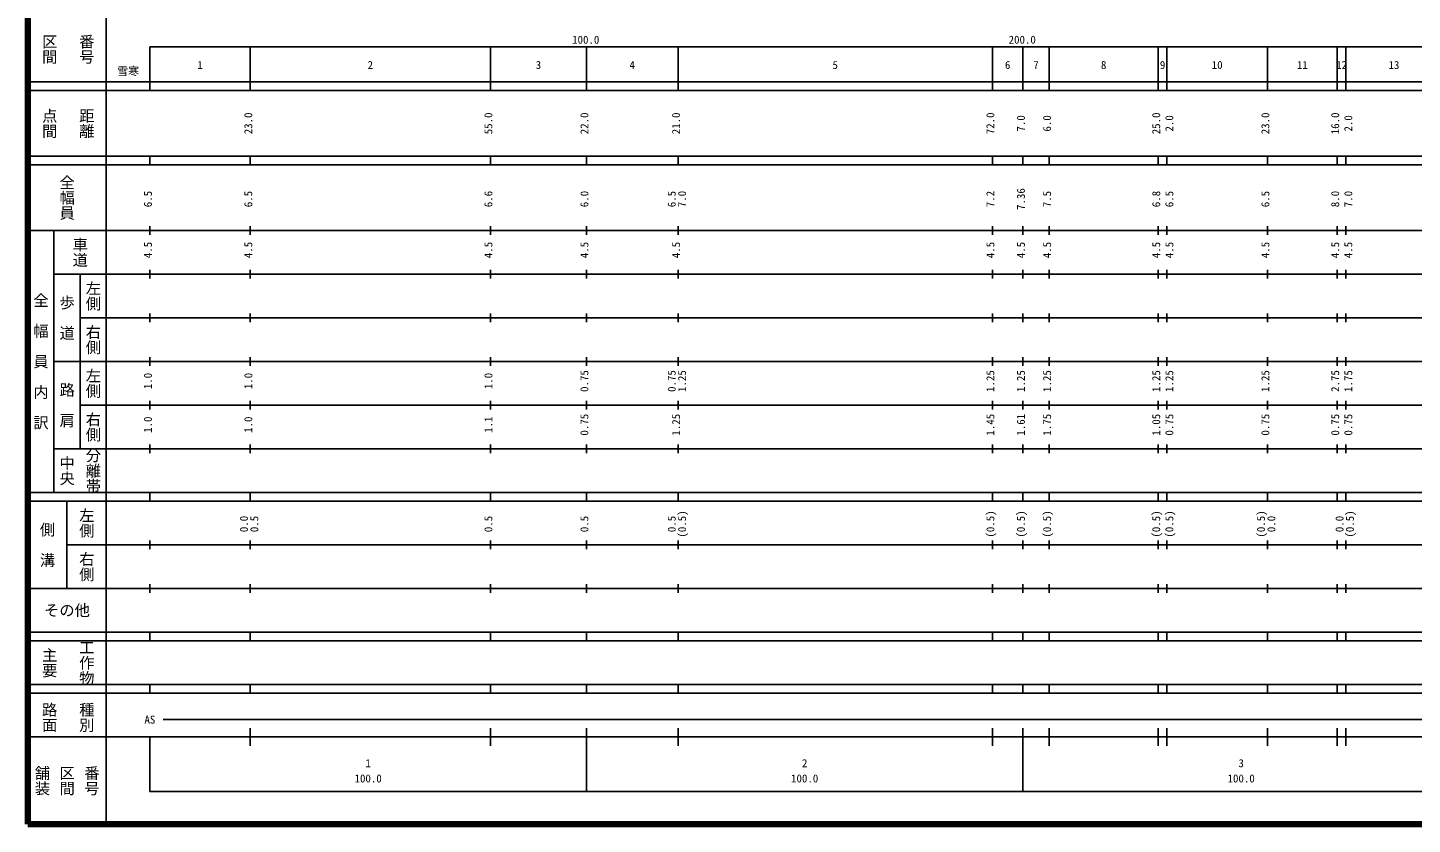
# Model space of a CAD drawing. Units: millimetres on the paper, enlarged 1000 times. Extents: x 40000 to 680000, y 20000 to 380000.
# Drawn here: x 40000 to 357208, y 20000 to 202409 of the extents above; entities that cross this region are included whole.
import ezdxf
from ezdxf.enums import TextEntityAlignment as Align

# ---------------------------------------------------------------- set-up
doc = ezdxf.new("R2010")
doc.units = ezdxf.units.MM
doc.header["$LTSCALE"] = 1000
doc.layers.add('M-TTL', color=2, linetype='Continuous', lineweight=140)
doc.layers.add('M-TTL-BAND', color=7, linetype='Continuous', lineweight=25)
doc.styles.add('@ＭＳ ゴシック', font='')
doc.styles.add('ＭＳ ゴシック', font='')
doc.styles.get('@ＭＳ ゴシック').set_extended_font_data('@MS Gothic')
doc.styles.get('ＭＳ ゴシック').set_extended_font_data('MS Gothic')

msp = doc.modelspace()

# ---------------------------------------------------------------- linework, layer by layer
at = {"layer": 'M-TTL'}
for p, q in [((40000, 380000), (40000, 20000)), ((40000, 20000), (680000, 20000))]:
    msp.add_line(p, q, dxfattribs=at)
at = {"layer": 'M-TTL-BAND'}
for p, q in [((58000, 370000), (58000, 20000)), ((68000, 198000), (579000, 198000)), ((68000, 198000), (68000, 188000)), ((91000, 188000), (91000, 198000)), ((146000, 188000), (146000, 198000)), ((168000, 188000), (168000, 198000)), ((189000, 188000), (189000, 198000)), ((261000, 188000), (261000, 198000)), ((268000, 188000), (268000, 198000)), ((274000, 188000), (274000, 198000)), ((299000, 188000), (299000, 198000)), ((301000, 188000), (301000, 198000)), ((324000, 188000), (324000, 198000)), ((340000, 188000), (340000, 198000)), ((342000, 188000), (342000, 198000)), ((40000, 190000), (579000, 190000)), ((40000, 188000), (579000, 188000)), ((40000, 173000), (579000, 173000)), ((68000, 171000), (68000, 173000)), ((91000, 171000), (91000, 173000)), ((146000, 171000), (146000, 173000)), ((168000, 171000), (168000, 173000)), ((189000, 171000), (189000, 173000)), ((261000, 171000), (261000, 173000)), ((268000, 171000), (268000, 173000)), ((274000, 171000), (274000, 173000)), ((299000, 171000), (299000, 173000)), ((301000, 171000), (301000, 173000)), ((324000, 171000), (324000, 173000)), ((340000, 171000), (340000, 173000)), ((342000, 171000), (342000, 173000)), ((40000, 171000), (579000, 171000)), ((40000, 156000), (579000, 156000)), ((46000, 96000), (46000, 156000)), ((68000, 155000), (68000, 157000)), ((91000, 155000), (91000, 157000)), ((146000, 155000), (146000, 157000)), ((168000, 155000), (168000, 157000)), ((189000, 155000), (189000, 157000)), ((261000, 155000), (261000, 157000)), ((268000, 155000), (268000, 157000)), ((274000, 155000), (274000, 157000)), ((299000, 155000), (299000, 157000)), ((301000, 155000), (301000, 157000)), ((324000, 155000), (324000, 157000)), ((340000, 155000), (340000, 157000)), ((342000, 155000), (342000, 157000)), ((46000, 146000), (579000, 146000)), ((52000, 146000), (52000, 106000)), ((68000, 145000), (68000, 147000)), ((91000, 145000), (91000, 147000)), ((146000, 145000), (146000, 147000)), ((168000, 145000), (168000, 147000)), ((189000, 145000), (189000, 147000)), ((261000, 145000), (261000, 147000)), ((268000, 145000), (268000, 147000)), ((274000, 145000), (274000, 147000)), ((299000, 145000), (299000, 147000)), ((301000, 145000), (301000, 147000)), ((324000, 145000), (324000, 147000)), ((340000, 145000), (340000, 147000)), ((342000, 145000), (342000, 147000)), ((68000, 135000), (68000, 137000)), ((91000, 135000), (91000, 137000)), ((146000, 135000), (146000, 137000)), ((168000, 135000), (168000, 137000)), ((189000, 135000), (189000, 137000)), ((261000, 135000), (261000, 137000)), ((268000, 135000), (268000, 137000)), ((274000, 135000), (274000, 137000)), ((299000, 135000), (299000, 137000)), ((301000, 135000), (301000, 137000)), ((324000, 135000), (324000, 137000)), ((340000, 135000), (340000, 137000)), ((342000, 135000), (342000, 137000)), ((52000, 136000), (579000, 136000)), ((68000, 125000), (68000, 127000)), ((91000, 125000), (91000, 127000)), ((146000, 125000), (146000, 127000)), ((168000, 125000), (168000, 127000)), ((189000, 125000), (189000, 127000)), ((261000, 125000), (261000, 127000)), ((268000, 125000), (268000, 127000)), ((274000, 125000), (274000, 127000)), ((299000, 125000), (299000, 127000)), ((301000, 125000), (301000, 127000)), ((324000, 125000), (324000, 127000)), ((340000, 125000), (340000, 127000)), ((342000, 125000), (342000, 127000)), ((46000, 126000), (579000, 126000)), ((52000, 116000), (579000, 116000)), ((68000, 115000), (68000, 117000)), ((91000, 115000), (91000, 117000)), ((146000, 115000), (146000, 117000)), ((168000, 115000), (168000, 117000)), ((189000, 115000), (189000, 117000)), ((261000, 115000), (261000, 117000)), ((268000, 115000), (268000, 117000)), ((274000, 115000), (274000, 117000)), ((299000, 115000), (299000, 117000)), ((301000, 115000), (301000, 117000)), ((324000, 115000), (324000, 117000)), ((340000, 115000), (340000, 117000)), ((342000, 115000), (342000, 117000)), ((46000, 106000), (579000, 106000)), ((68000, 105000), (68000, 107000)), ((91000, 105000), (91000, 107000)), ((146000, 105000), (146000, 107000)), ((168000, 105000), (168000, 107000)), ((189000, 105000), (189000, 107000)), ((261000, 105000), (261000, 107000)), ((268000, 105000), (268000, 107000)), ((274000, 105000), (274000, 107000)), ((299000, 105000), (299000, 107000)), ((301000, 105000), (301000, 107000)), ((324000, 105000), (324000, 107000)), ((340000, 105000), (340000, 107000)), ((342000, 105000), (342000, 107000)), ((40000, 96000), (579000, 96000)), ((68000, 94000), (68000, 96000)), ((91000, 94000), (91000, 96000)), ((146000, 94000), (146000, 96000)), ((168000, 94000), (168000, 96000)), ((189000, 94000), (189000, 96000)), ((261000, 94000), (261000, 96000)), ((268000, 94000), (268000, 96000)), ((274000, 94000), (274000, 96000)), ((299000, 94000), (299000, 96000)), ((301000, 94000), (301000, 96000)), ((324000, 94000), (324000, 96000)), ((340000, 94000), (340000, 96000)), ((342000, 94000), (342000, 96000)), ((40000, 94000), (579000, 94000)), ((49000, 94000), (49000, 74000)), ((49000, 84000), (579000, 84000)), ((68000, 83000), (68000, 85000)), ((91000, 83000), (91000, 85000)), ((146000, 83000), (146000, 85000)), ((168000, 83000), (168000, 85000)), ((189000, 83000), (189000, 85000)), ((261000, 83000), (261000, 85000)), ((268000, 83000), (268000, 85000)), ((274000, 83000), (274000, 85000)), ((299000, 83000), (299000, 85000)), ((301000, 83000), (301000, 85000)), ((324000, 83000), (324000, 85000)), ((340000, 83000), (340000, 85000)), ((342000, 83000), (342000, 85000)), ((40000, 74000), (579000, 74000)), ((68000, 73000), (68000, 75000)), ((91000, 73000), (91000, 75000)), ((146000, 73000), (146000, 75000)), ((168000, 73000), (168000, 75000)), ((189000, 73000), (189000, 75000)), ((261000, 73000), (261000, 75000)), ((268000, 73000), (268000, 75000)), ((274000, 73000), (274000, 75000)), ((299000, 73000), (299000, 75000)), ((301000, 73000), (301000, 75000)), ((324000, 73000), (324000, 75000)), ((340000, 73000), (340000, 75000)), ((342000, 73000), (342000, 75000)), ((40000, 64000), (579000, 64000)), ((68000, 62000), (68000, 64000)), ((91000, 62000), (91000, 64000)), ((146000, 62000), (146000, 64000)), ((168000, 62000), (168000, 64000)), ((189000, 62000), (189000, 64000)), ((261000, 62000), (261000, 64000)), ((268000, 62000), (268000, 64000)), ((274000, 62000), (274000, 64000)), ((299000, 62000), (299000, 64000)), ((301000, 62000), (301000, 64000)), ((324000, 62000), (324000, 64000)), ((340000, 62000), (340000, 64000)), ((342000, 62000), (342000, 64000)), ((40000, 62000), (579000, 62000)), ((40000, 52000), (579000, 52000)), ((68000, 50000), (68000, 52000)), ((91000, 50000), (91000, 52000)), ((146000, 50000), (146000, 52000)), ((168000, 50000), (168000, 52000)), ((189000, 50000), (189000, 52000)), ((261000, 50000), (261000, 52000)), ((268000, 50000), (268000, 52000)), ((274000, 50000), (274000, 52000)), ((299000, 50000), (299000, 52000)), ((301000, 50000), (301000, 52000)), ((324000, 50000), (324000, 52000)), ((340000, 50000), (340000, 52000)), ((342000, 50000), (342000, 52000)), ((40000, 50000), (579000, 50000)), ((71000, 44000), (565000, 44000)), ((91000, 38000), (91000, 42000)), ((146000, 38000), (146000, 42000)), ((168000, 27500), (168000, 42000)), ((189000, 38000), (189000, 42000)), ((261000, 38000), (261000, 42000)), ((268000, 27500), (268000, 42000)), ((274000, 38000), (274000, 42000)), ((299000, 38000), (299000, 42000)), ((301000, 38000), (301000, 42000)), ((324000, 38000), (324000, 42000)), ((340000, 38000), (340000, 42000)), ((342000, 38000), (342000, 42000)), ((40000, 40000), (579000, 40000)), ((68000, 40000), (68000, 27500)), ((68000, 27500), (579000, 27500))]:
    msp.add_line(p, q, dxfattribs=at)

# ---------------------------------------------------------------- texts
at = {"layer": 'M-TTL-BAND', "style": '@ＭＳ ゴシック'}
for s, p in [('区間', (45000, 197500)), ('番号', (53500, 197500)), ('点間', (45000, 180500)), ('距離', (53500, 180500)), ('全幅員', (49000, 163500)), ('車道', (52000, 151000)), ('左側', (55000, 141000)), ('全\u3000幅\u3000員\u3000内\u3000訳', (43000, 126000)), ('歩\u3000道', (49000, 136000)), ('右側', (55000, 131000)), ('左側', (55000, 121000)), ('路\u3000肩', (49000, 116000)), ('右側', (55000, 111000)), ('分離帯', (55000, 101000)), ('中央', (49000, 101000)), ('左側', (53500, 89000)), ('側\u3000溝', (44500, 84000)), ('右側', (53500, 79000)), ('主要', (45000, 57000)), ('工作物', (53500, 57000)), ('路面', (45000, 44500)), ('種別', (53500, 44500)), ('舗装', (43333, 30000)), ('区間', (49000, 30000)), ('番号', (54667, 30000))]:
    msp.add_text(s, height=2566, rotation=270, dxfattribs=at).set_placement(p, align=Align.MIDDLE_CENTER)
at = {"layer": 'M-TTL-BAND', "style": 'ＭＳ ゴシック'}
for s, p in [('100.0', (167844, 198195)), ('200.0', (267844, 198195)), ('1', (79500, 192405)), ('2', (118500, 192405)), ('3', (157000, 192405)), ('4', (178500, 192405)), ('5', (225000, 192405)), ('6', (264500, 192405)), ('7', (271000, 192405)), ('8', (286500, 192405)), ('9', (300000, 192405)), ('10', (312500, 192405)), ('11', (332000, 192405)), ('12', (341000, 192405)), ('13', (353000, 192405)), ('AS', (68000, 42500)), ('1', (118000, 32523)), ('2', (218000, 32523)), ('3', (318000, 32523)), ('100.0', (118000, 29033)), ('100.0', (218000, 29033)), ('100.0', (318000, 29033))]:
    msp.add_text(s, height=1833, dxfattribs=at).set_placement(p, align=Align.BOTTOM_CENTER)
msp.add_text('雪寒', height=1833, dxfattribs=at).set_placement((65500, 191000), align=Align.BOTTOM_RIGHT)
for s, p in [('23.0', (92000, 180500)), ('55.0', (147000, 180500)), ('22.0', (169000, 180500)), ('21.0', (190000, 180500)), ('72.0', (262000, 180500)), ('7.0', (269000, 180500)), ('6.0', (275000, 180500)), ('25.0', (300000, 180500)), ('2.0', (303000, 180500)), ('23.0', (325000, 180500)), ('16.0', (341000, 180500)), ('2.0', (344000, 180500)), ('7.36', (269000, 163174)), ('6.5', (69000, 163174)), ('6.5', (92000, 163174)), ('6.6', (147000, 163174)), ('6.0', (169000, 163174)), ('6.5', (189000, 163174)), ('7.0', (191370, 163174)), ('7.2', (262000, 163174)), ('7.5', (275000, 163174)), ('6.8', (300000, 163174)), ('6.5', (303000, 163174)), ('6.5', (325000, 163174)), ('8.0', (341000, 163174)), ('7.0', (344000, 163174)), ('4.5', (69000, 151500)), ('4.5', (92000, 151500)), ('4.5', (147000, 151500)), ('4.5', (169000, 151500)), ('4.5', (190000, 151500)), ('4.5', (262000, 151500)), ('4.5', (269000, 151500)), ('4.5', (275000, 151500)), ('4.5', (300000, 151500)), ('4.5', (303000, 151500)), ('4.5', (325000, 151500)), ('4.5', (341000, 151500)), ('4.5', (344000, 151500)), ('0.75', (169000, 121500)), ('0.75', (189000, 121500)), ('1.25', (191370, 121500)), ('1.25', (262000, 121500)), ('1.25', (269000, 121500)), ('1.25', (275000, 121500)), ('1.25', (300000, 121500)), ('1.25', (303000, 121500)), ('1.25', (325000, 121500)), ('2.75', (341000, 121500)), ('1.75', (344000, 121500)), ('1.0', (69000, 121500)), ('1.0', (92000, 121500)), ('1.0', (147000, 121500)), ('1.0', (69000, 111500)), ('1.0', (92000, 111500)), ('1.1', (147000, 111500)), ('0.75', (169000, 111500)), ('1.25', (190000, 111500)), ('1.45', (262000, 111500)), ('1.61', (269000, 111500)), ('1.75', (275000, 111500)), ('1.05', (300000, 111500)), ('0.75', (303000, 111500)), ('0.75', (325000, 111500)), ('0.75', (341000, 111500)), ('0.75', (344000, 111500)), ('0.0', (91000, 88764)), ('0.5', (93370, 88764)), ('0.5', (147000, 88764)), ('0.5', (169000, 88764)), ('0.5', (189000, 88764)), ('(0.5)', (191370, 88764)), ('(0.5)', (262000, 88764)), ('(0.5)', (269000, 88764)), ('(0.5)', (275000, 88764)), ('(0.5)', (300000, 88764)), ('(0.5)', (303000, 88764)), ('(0.5)', (324000, 88764)), ('0.0', (326370, 88764)), ('0.0', (342000, 88764)), ('(0.5)', (344370, 88764))]:
    msp.add_text(s, height=1833, rotation=90, dxfattribs=at).set_placement(p, align=Align.BOTTOM_CENTER)
msp.add_text('その他', height=2566, dxfattribs=at).set_placement((49000, 69000), align=Align.MIDDLE_CENTER)

doc.saveas('drawing.dxf')
